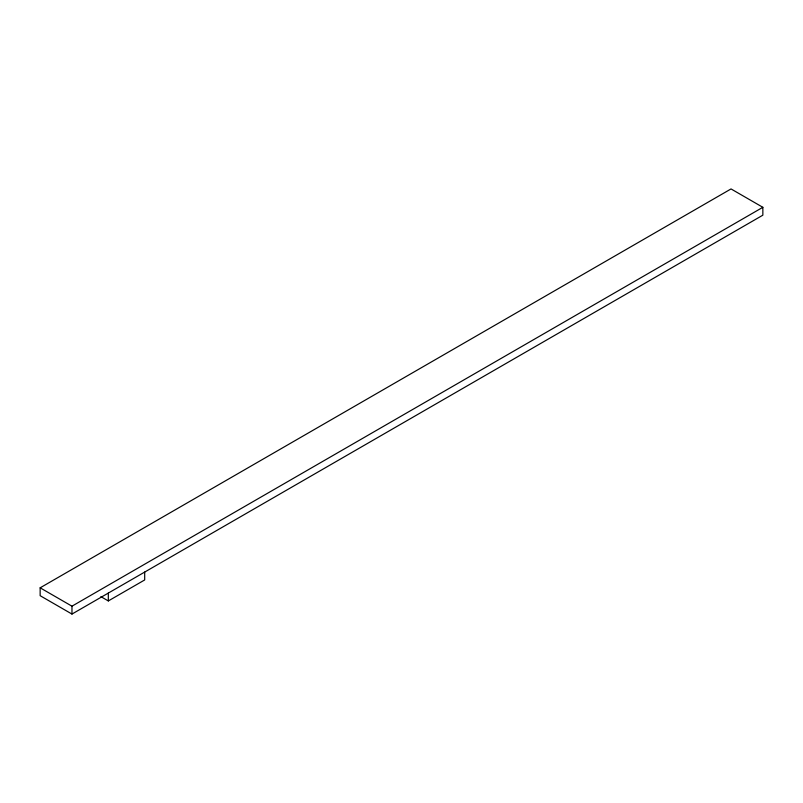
<?xml version="1.0" encoding="UTF-8"?>
<svg xmlns="http://www.w3.org/2000/svg" width="803" height="803" viewBox="0 0 803 803"><rect width="100%" height="100%" fill="white"/><g stroke="black" fill="none" stroke-linecap="round" stroke-linejoin="round"><path stroke-width="1.2" d="M40.15 587.816L731.031 188.936L762.85 207.304L762.85 215.184L71.969 614.064L40.15 595.696L40.15 587.816L71.969 606.185L762.85 207.304M100.907 596.649L108.325 600.935L144.691 579.947L144.691 572.077M108.325 593.066L108.325 600.935M71.969 606.185L71.969 614.064"/></g></svg>
